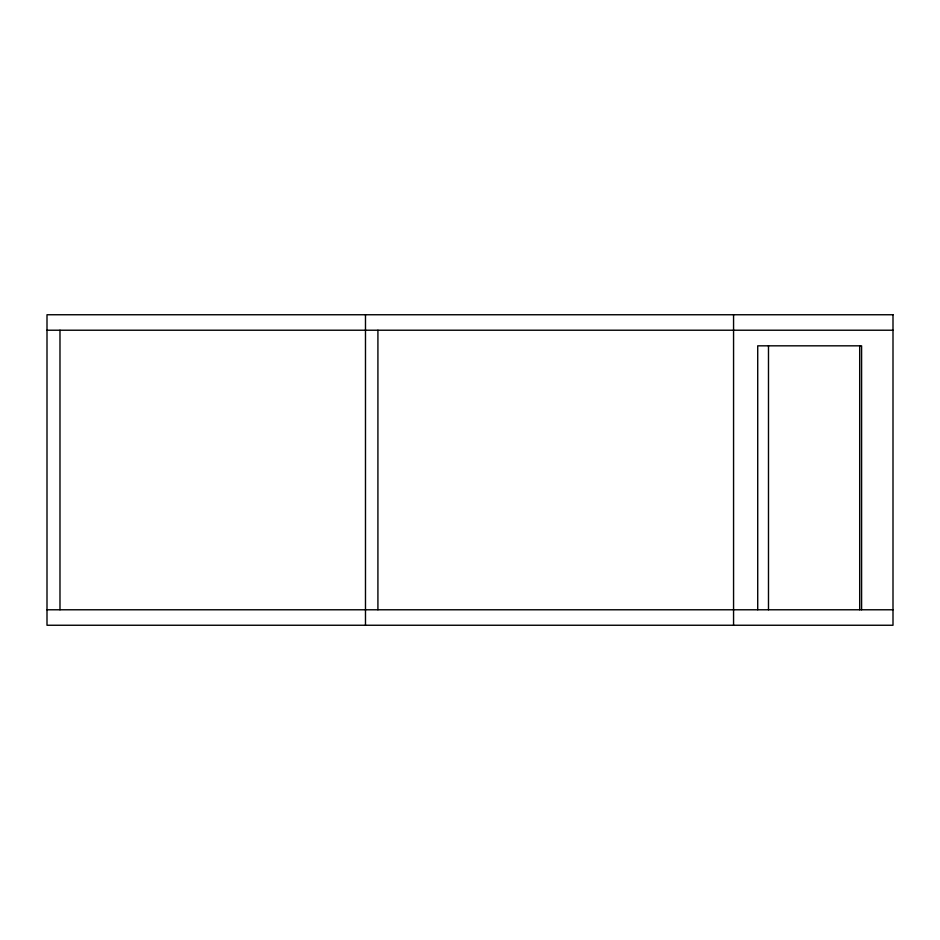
<?xml version="1.0" encoding="UTF-8"?>
<svg xmlns="http://www.w3.org/2000/svg" width="940" height="940" viewBox="0 0 940 940"><rect width="100%" height="100%" fill="white"/><g stroke="black" fill="none" stroke-linecap="round" stroke-linejoin="round"><path stroke-width="1.41" d="M47 330.222L893 330.222M47 609.778L893 609.778M861.592 609.778L861.592 345.826L757.722 345.826L757.722 609.778M859.689 345.826L859.689 609.778M768.485 345.826L768.485 609.778M733.564 314.747L733.564 625.253M377.915 330.222L377.915 609.778M365.484 314.747L365.484 625.253M59.984 330.222L59.984 609.778M893 314.747L47 314.747L47 625.253L893 625.253L893 314.747"/></g></svg>
